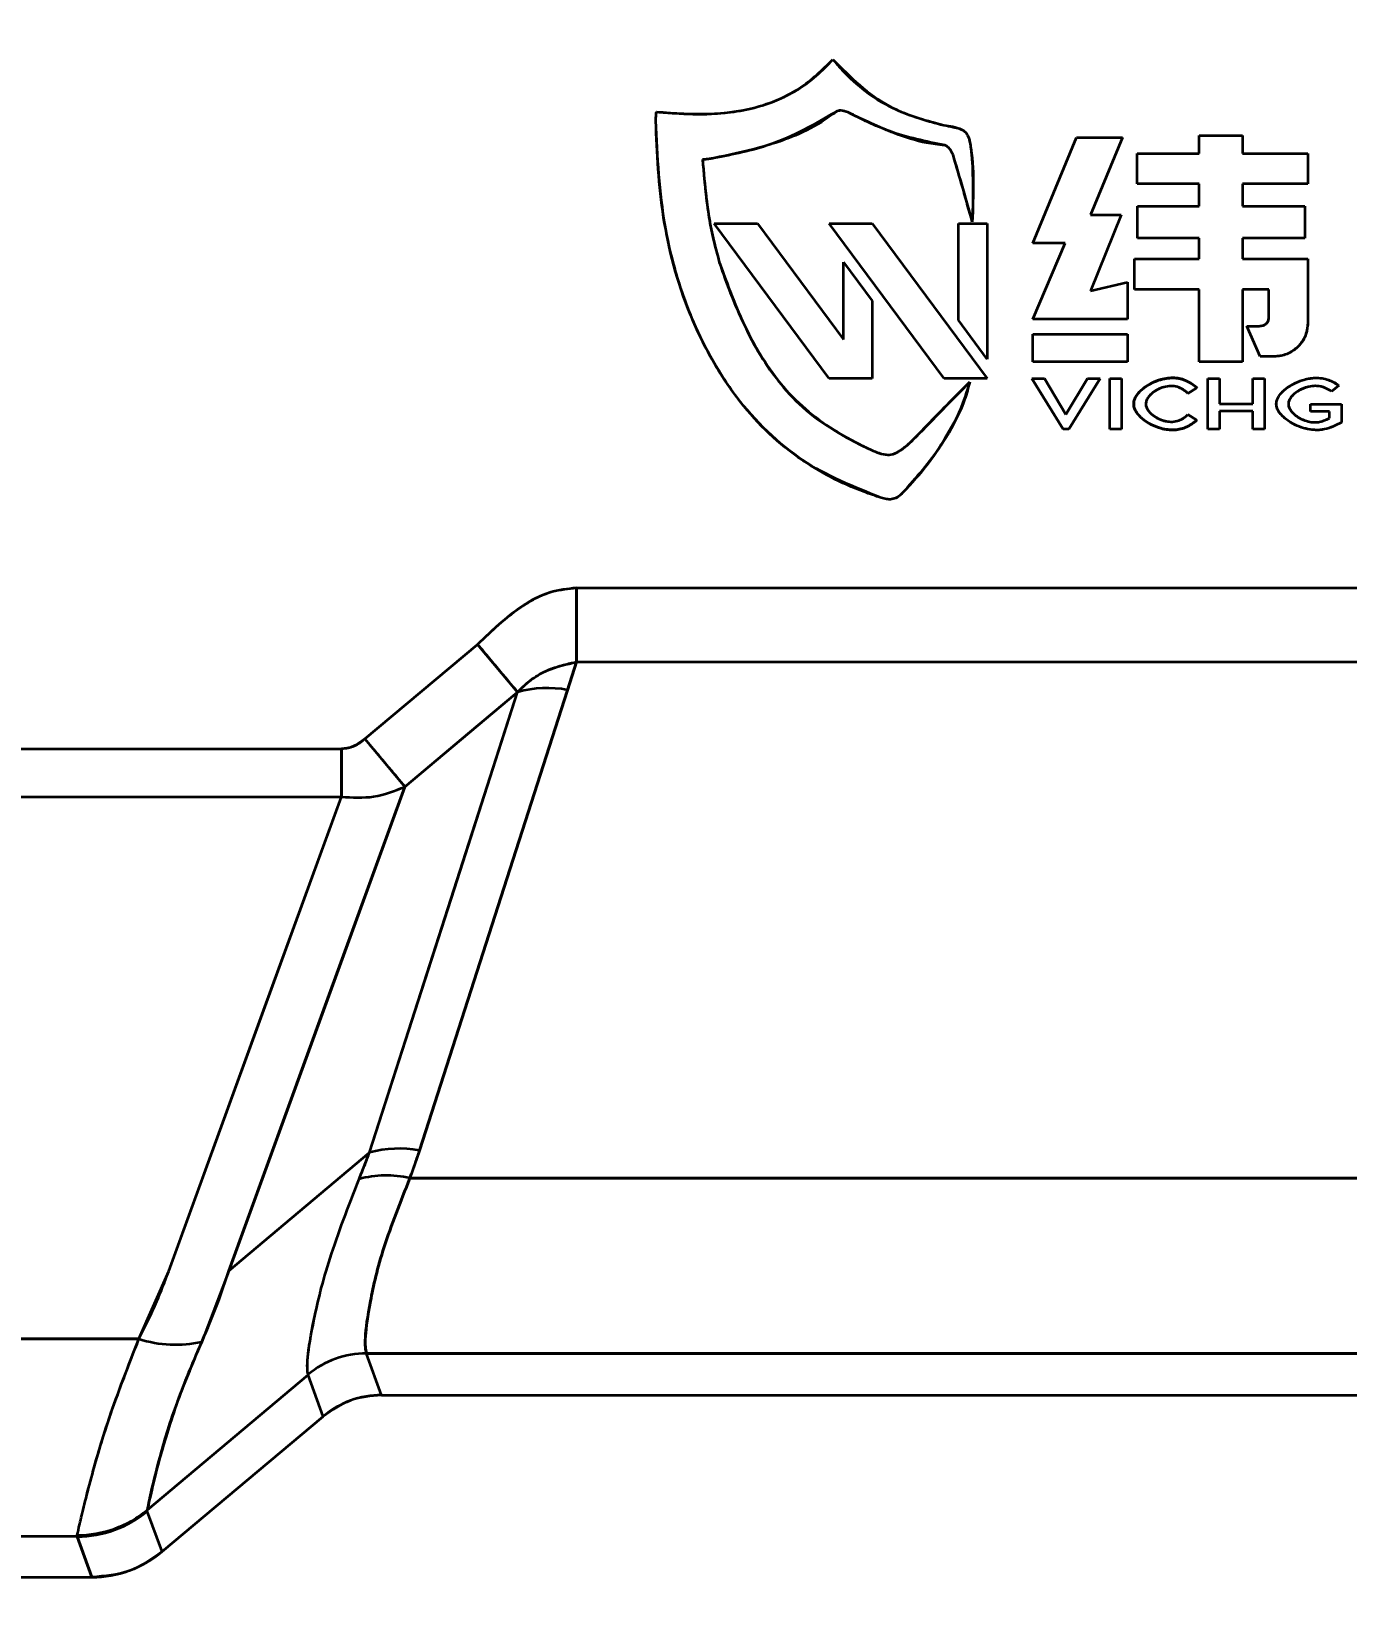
# Model space of a CAD drawing. Header units: millimetres. Extents: x 0 to 420, y 0 to 297.
# Drawn here: x 256.1654 to 256.5266, y 173.3408 to 173.7732 of the extents above; entities that cross this region are included whole.
import ezdxf

# ---------------------------------------------------------------- set-up
doc = ezdxf.new("R2010")
doc.units = ezdxf.units.MM
doc.layers.add('尺寸线层', color=150, linetype='Continuous')
doc.styles.add('SLDTEXTSTYLE2', font='TXT', dxfattribs={"width": 0.7})
doc.dimstyles.new('SLDDIMSTYLE0', dxfattribs={"dimtxt": 3.5, "dimasz": 3.302, "dimexe": 0, "dimexo": 0.0625, "dimgap": 0.875, "dimtad": 1, "dimdec": 1, "dimlfac": 100, "dimrnd": 1e-09, "dimzin": 12, "dimdsep": 46, "dimtxsty": 'SLDTEXTSTYLE2', "dimsah": 1, "dimcen": 0.09, "dimadec": 0, "dimazin": 3, "dimtfac": 1, "dimtdec": 3, "dimtofl": 0, "dimtmove": 0, "dimatfit": 3, "dimfxl": 0, "dimfrac": 2, "dimtolj": 1, "dimtzin": 12, "dimarcsym": 0})

# ---------------------------------------------------------------- blocks, each defined once
blk = doc.blocks.new('_D_6')
at = {"layer": '尺寸线层'}
for p, q in [((91.21537118809896, 164.9172401847569), (91.21537118809833, 234.1922401847565)), ((321.3153711880989, 165.1870505448366), (321.3153711880983, 234.1922401847585)), ((321.3153711880983, 233.1922401847585), (91.21537118809835, 233.1922401847565))]:
    blk.add_line(p, q, dxfattribs=at)
for points in [[(91.21537118809835, 233.1922401847565), (94.51737118809834, 232.6842401847565), (94.51737118809834, 233.7002401847565)], [(321.3153711880983, 233.1922401847585), (318.0133711880983, 233.7002401847585), (318.0133711880983, 232.6842401847585)]]:
    blk.add_solid(points, dxfattribs=at)
at = {"layer": '尺寸线层', "insert": (205.1726367374088, 237.70397750679), "char_height": 3.5, "attachment_point": 1, "style": 'SLDTEXTSTYLE2'}
blk.add_mtext('23010', dxfattribs=at)
blk = doc.blocks.new('_D_7')
at = {"layer": '尺寸线层'}
for p, q in [((70.59704387990756, 160.4022401836406), (70.5970438799069, 246.1922401847565)), ((332.8155859351068, 175.1166881791081), (332.8155859351062, 246.1922401847585)), ((332.8155859351062, 245.1922401847585), (70.59704387990692, 245.1922401847565))]:
    blk.add_line(p, q, dxfattribs=at)
for points in [[(70.59704387990692, 245.1922401847565), (73.89904387990691, 244.6842401847566), (73.89904387990691, 245.7002401847566)], [(332.8155859351062, 245.1922401847585), (329.5135859351062, 245.7002401847585), (329.5135859351062, 244.6842401847585)]]:
    blk.add_solid(points, dxfattribs=at)
at = {"layer": '尺寸线层', "insert": (202.8757615064409, 249.7039775067901), "char_height": 3.5, "attachment_point": 1, "style": 'SLDTEXTSTYLE2'}
blk.add_mtext('26221.85', dxfattribs=at)

msp = doc.modelspace()

# ---------------------------------------------------------------- linework, layer by layer
at = {"color": 7, "linetype": 'Continuous', "lineweight": 35}
for p, q in [((256.4404906417612, 173.7149785171447), (256.4524942417612, 173.7440453171447)), ((256.4404906417612, 173.7149785171447), (256.4524942417612, 173.7440453171447)), ((256.4524942417612, 173.7440453171447), (256.4650986417612, 173.7440453171447)), ((256.4524942417612, 173.7440453171447), (256.4650986417612, 173.7440453171447)), ((256.4650986417612, 173.7440453171447), (256.4562672417612, 173.7227813171447)), ((256.4650986417612, 173.7440453171447), (256.4562672417612, 173.7227813171447)), ((256.4861052417612, 173.7445597171447), (256.4980234417612, 173.7445597171447)), ((256.4861052417612, 173.7396721171447), (256.4861052417612, 173.7445597171447)), ((256.4861052417612, 173.7445597171447), (256.4980234417612, 173.7445597171447)), ((256.4861052417612, 173.7396721171447), (256.4861052417612, 173.7445597171447)), ((256.4980234417612, 173.7445597171447), (256.4980234417612, 173.7396721171447)), ((256.4980234417612, 173.7445597171447), (256.4980234417612, 173.7396721171447)), ((256.4691284417612, 173.7396721171447), (256.4861052417612, 173.7396721171447)), ((256.4691284417612, 173.7312697171447), (256.4691284417612, 173.7396721171447)), ((256.4691284417612, 173.7312697171447), (256.4691284417612, 173.7396721171447)), ((256.4691284417612, 173.7396721171447), (256.4861052417612, 173.7396721171447)), ((256.4980234417612, 173.7396721171447), (256.5160294417611, 173.7396721171447)), ((256.4980234417612, 173.7396721171447), (256.5160294417612, 173.7396721171447)), ((256.5160294417611, 173.7396721171447), (256.5160294417611, 173.7312697171447)), ((256.5160294417612, 173.7396721171447), (256.5160294417612, 173.7312697171447)), ((256.4861052417612, 173.7312697171447), (256.4691284417612, 173.7312697171447)), ((256.4861052417612, 173.7312697171447), (256.4691284417612, 173.7312697171447)), ((256.4861052417612, 173.7251721171447), (256.4861052417612, 173.7312697171447)), ((256.4861052417612, 173.7251721171447), (256.4861052417612, 173.7312697171447)), ((256.4980234417612, 173.7312697171447), (256.4980234417612, 173.7251721171447)), ((256.5160294417611, 173.7312697171447), (256.4980234417612, 173.7312697171447)), ((256.4980234417612, 173.7312697171447), (256.4980234417612, 173.7251721171447)), ((256.5160294417612, 173.7312697171447), (256.4980234417612, 173.7312697171447)), ((256.4647558417612, 173.7227813171447), (256.4562672417612, 173.7019277171447)), ((256.4562672417612, 173.7227813171447), (256.4589250417612, 173.7227813171447)), ((256.4647558417612, 173.7227813171447), (256.4562672417612, 173.7019277171447)), ((256.4562672417612, 173.7227813171447), (256.4647558417612, 173.7227813171447)), ((256.4589250417612, 173.7227813171447), (256.4647558417612, 173.7227813171447)), ((256.4692138417612, 173.7251721171447), (256.4861052417612, 173.7251721171447)), ((256.4692138417612, 173.7164263171447), (256.4692138417612, 173.7251721171447)), ((256.4692138417612, 173.7251721171447), (256.4861052417612, 173.7251721171447)), ((256.4692138417612, 173.7164263171447), (256.4692138417612, 173.7251721171447)), ((256.4980234417612, 173.7251721171447), (256.5151720417612, 173.7251721171447)), ((256.4980234417612, 173.7251721171447), (256.5151720417612, 173.7251721171447)), ((256.5151720417612, 173.7251721171447), (256.5151720417612, 173.7164263171447)), ((256.5151720417612, 173.7251721171447), (256.5151720417612, 173.7164263171447)), ((256.3529490417611, 173.7204407171447), (256.3647890417611, 173.7204407171447)), ((256.3845214417611, 173.6778673171447), (256.3529490417611, 173.7204407171447)), ((256.3529490417611, 173.7204407171447), (256.3647890417612, 173.7204407171447)), ((256.3845214417612, 173.6778673171447), (256.3529490417611, 173.7204407171447)), ((256.3647890417611, 173.7204407171447), (256.3884686417612, 173.6885105171447)), ((256.3647890417612, 173.7204407171447), (256.3884686417612, 173.6885105171447)), ((256.3845214417611, 173.7204407171447), (256.3963616417612, 173.7204407171447)), ((256.4160954417612, 173.6778673171447), (256.3845214417611, 173.7204407171447)), ((256.3845214417612, 173.7204407171447), (256.3963616417612, 173.7204407171447)), ((256.4160954417612, 173.6778673171447), (256.3845214417612, 173.7204407171447)), ((256.3963616417612, 173.7204407171447), (256.4279346417612, 173.6778673171447)), ((256.3963616417612, 173.7204407171447), (256.4279346417612, 173.6778673171447)), ((256.4200422417612, 173.7204407171447), (256.4279346417612, 173.7204407171447)), ((256.4200422417612, 173.6938323171447), (256.4200422417612, 173.7204407171447)), ((256.4200422417612, 173.7204407171447), (256.4279346417612, 173.7204407171447)), ((256.4200422417612, 173.6938323171447), (256.4200422417612, 173.7204407171447)), ((256.4279346417612, 173.7204407171447), (256.4279346417612, 173.6831891171447)), ((256.4279346417612, 173.7204407171447), (256.4279346417612, 173.6831891171447)), ((256.4493218417612, 173.7149785171447), (256.4404906417612, 173.7149785171447)), ((256.4404906417612, 173.6941249171447), (256.4493218417612, 173.7149785171447)), ((256.4493218417612, 173.7149785171447), (256.4404906417612, 173.7149785171447)), ((256.4404906417612, 173.6941249171447), (256.4493218417612, 173.7149785171447)), ((256.4861052417612, 173.7164263171447), (256.4692138417612, 173.7164263171447)), ((256.4861052417612, 173.7164263171447), (256.4692138417612, 173.7164263171447)), ((256.4861052417612, 173.7106721171447), (256.4861052417612, 173.7164263171447)), ((256.4861052417612, 173.7106721171447), (256.4861052417612, 173.7164263171447)), ((256.4980234417612, 173.7164263171447), (256.4980234417612, 173.7106721171447)), ((256.5151720417612, 173.7164263171447), (256.4980234417612, 173.7164263171447)), ((256.4980234417612, 173.7164263171447), (256.4980234417612, 173.7106721171447)), ((256.5151720417612, 173.7164263171447), (256.4980234417612, 173.7164263171447)), ((256.3884686417612, 173.7097971171447), (256.3963616417612, 173.6991543171447)), ((256.3884686417612, 173.6885105171447), (256.3884686417612, 173.7097971171447)), ((256.3884686417612, 173.7097971171447), (256.3963616417612, 173.6991543171447)), ((256.3884686417612, 173.6885105171447), (256.3884686417612, 173.7097971171447)), ((256.4683564417612, 173.7106721171447), (256.4861052417612, 173.7106721171447)), ((256.4683564417612, 173.7022693171447), (256.4683564417612, 173.7106721171447)), ((256.4683564417612, 173.7106721171447), (256.4861052417612, 173.7106721171447)), ((256.4683564417612, 173.7022693171447), (256.4683564417612, 173.7106721171447)), ((256.4980234417612, 173.7106721171447), (256.5053116417612, 173.7106721171447)), ((256.4980234417612, 173.7106721171447), (256.5160294417612, 173.7106721171447)), ((256.5053116417612, 173.7106721171447), (256.5160294417611, 173.7106721171447)), ((256.5160294417611, 173.7106721171447), (256.5160294417611, 173.7022693171447)), ((256.5160294417612, 173.7106721171447), (256.5160294417612, 173.6931999171447)), ((256.4562672417612, 173.7019277171447), (256.4664706417612, 173.7043185171447)), ((256.4562672417612, 173.7019277171447), (256.4664706417612, 173.7043185171447)), ((256.4664706417612, 173.7043185171447), (256.4664706417612, 173.6941249171447)), ((256.4664706417612, 173.7043185171447), (256.4664706417612, 173.6941249171447)), ((256.4861052417612, 173.7022693171447), (256.4683564417612, 173.7022693171447)), ((256.4861052417612, 173.7022693171447), (256.4683564417612, 173.7022693171447)), ((256.4861052417612, 173.6823965171447), (256.4861052417612, 173.7022693171447)), ((256.4861052417612, 173.6823965171447), (256.4861052417612, 173.7022693171447)), ((256.4980234417612, 173.7022693171447), (256.4980234417612, 173.6823965171447)), ((256.5053116417612, 173.7022693171447), (256.4980234417612, 173.7022693171447)), ((256.4980234417612, 173.7022693171447), (256.4980234417612, 173.6823965171447)), ((256.5053116417612, 173.7022693171447), (256.4980234417612, 173.7022693171447)), ((256.5053116417612, 173.6946575171447), (256.5053116417612, 173.7022693171447)), ((256.5053116417612, 173.6946575171447), (256.5053116417612, 173.7022693171447)), ((256.5160294417611, 173.7022693171447), (256.5160294417611, 173.6931999171447)), ((256.3963616417612, 173.6991543171447), (256.3963616417612, 173.6778673171447)), ((256.3963616417612, 173.6991543171447), (256.3963616417612, 173.6778673171447)), ((256.4279346417612, 173.6831891171447), (256.4200422417612, 173.6938323171447)), ((256.4279346417612, 173.6831891171447), (256.4200422417612, 173.6938323171447)), ((256.4664706417612, 173.6941249171447), (256.4404906417612, 173.6941249171447)), ((256.4664706417612, 173.6941249171447), (256.4404906417612, 173.6941249171447)), ((256.4992236417612, 173.6922569171447), (256.5026532417612, 173.6922569171447)), ((256.5029104417612, 173.6838541171447), (256.4992236417612, 173.6922569171447)), ((256.4992236417612, 173.6922569171447), (256.5026532417612, 173.6922569171447)), ((256.5029104417612, 173.6838541171447), (256.4992236417612, 173.6922569171447)), ((256.4404860417612, 173.6900411171447), (256.4664660417612, 173.6900411171447)), ((256.4404860417612, 173.6824101171447), (256.4404860417612, 173.6900411171447)), ((256.4404860417612, 173.6900411171447), (256.4664660417612, 173.6900411171447)), ((256.4404860417612, 173.6824101171447), (256.4404860417612, 173.6900411171447)), ((256.4664660417612, 173.6900411171447), (256.4664660417612, 173.6824101171447)), ((256.4664660417612, 173.6900411171447), (256.4664660417612, 173.6824101171447)), ((256.5066836417612, 173.6838541171447), (256.5029104417612, 173.6838541171447)), ((256.5066836417612, 173.6838541171447), (256.5029104417612, 173.6838541171447)), ((256.4664660417612, 173.6824101171447), (256.4404860417612, 173.6824101171447)), ((256.4664660417612, 173.6824101171447), (256.4404860417612, 173.6824101171447)), ((256.4980234417612, 173.6823965171447), (256.4861052417612, 173.6823965171447)), ((256.4980234417612, 173.6823965171447), (256.4861052417612, 173.6823965171447)), ((256.3963616417612, 173.6778673171447), (256.3845214417611, 173.6778673171447)), ((256.3963616417612, 173.6778673171447), (256.3845214417612, 173.6778673171447)), ((256.4279346417612, 173.6778673171447), (256.4160954417612, 173.6778673171447)), ((256.4279346417612, 173.6778673171447), (256.4160954417612, 173.6778673171447)), ((256.4401840417611, 173.6778375171447), (256.4437034417612, 173.6778375171447)), ((256.4487980417612, 173.6638825171447), (256.4401840417611, 173.6778375171447)), ((256.4401840417611, 173.6778375171447), (256.4437034417612, 173.6778375171447)), ((256.4487980417612, 173.6638825171447), (256.4401840417611, 173.6778375171447)), ((256.4437034417612, 173.6778375171447), (256.4495598417612, 173.6679215171447)), ((256.4437034417612, 173.6778375171447), (256.4495598417612, 173.6679215171447)), ((256.4495598417612, 173.6679215171447), (256.4554428417612, 173.6778375171447)), ((256.4495598417612, 173.6679215171447), (256.4554428417612, 173.6778375171447)), ((256.4589620417611, 173.6778375171447), (256.4503476417611, 173.6638825171447)), ((256.4589620417611, 173.6778375171447), (256.4503476417611, 173.6638825171447)), ((256.4554428417612, 173.6778375171447), (256.4589620417611, 173.6778375171447)), ((256.4554428417612, 173.6778375171447), (256.4589620417611, 173.6778375171447)), ((256.4615918417612, 173.6778375171447), (256.4648480417612, 173.6778375171447)), ((256.4615918417612, 173.6638825171447), (256.4615918417612, 173.6778375171447)), ((256.4615918417612, 173.6778375171447), (256.4648480417612, 173.6778375171447)), ((256.4615918417612, 173.6638825171447), (256.4615918417612, 173.6778375171447)), ((256.4648480417612, 173.6778375171447), (256.4648480417612, 173.6638825171447)), ((256.4648480417612, 173.6778375171447), (256.4648480417612, 173.6638825171447)), ((256.4855442417612, 173.6753033171447), (256.4830492417612, 173.6737577171447)), ((256.4855442417612, 173.6753033171447), (256.4830492417612, 173.6737577171447)), ((256.4885668417612, 173.6778375171447), (256.4917182417612, 173.6778375171447)), ((256.4885668417612, 173.6638825171447), (256.4885668417612, 173.6778375171447)), ((256.4885668417612, 173.6778375171447), (256.4917182417612, 173.6778375171447)), ((256.4885668417612, 173.6638825171447), (256.4885668417612, 173.6778375171447)), ((256.4917182417612, 173.6778375171447), (256.4917182417612, 173.6709085171447)), ((256.4917182417612, 173.6778375171447), (256.4917182417612, 173.6709085171447)), ((256.5009360417612, 173.6778375171447), (256.5040870417612, 173.6778375171447)), ((256.5009360417612, 173.6709085171447), (256.5009360417612, 173.6778375171447)), ((256.5009360417612, 173.6778375171447), (256.5040870417612, 173.6778375171447)), ((256.5009360417612, 173.6709085171447), (256.5009360417612, 173.6778375171447)), ((256.5040870417612, 173.6778375171447), (256.5040870417612, 173.6638825171447)), ((256.5040870417612, 173.6778375171447), (256.5040870417612, 173.6638825171447)), ((256.5245502417612, 173.6759567171447), (256.5225272417612, 173.6742941171447)), ((256.5245502417612, 173.6759567171447), (256.5225272417612, 173.6742941171447)), ((256.4917182417612, 173.6709085171447), (256.5009360417612, 173.6709085171447)), ((256.4917182417612, 173.6709085171447), (256.5009360417612, 173.6709085171447)), ((256.5167754417612, 173.6707507171447), (256.5252324417611, 173.6707507171447)), ((256.5167754417612, 173.6687503171447), (256.5167754417612, 173.6707507171447)), ((256.5167754417612, 173.6707507171447), (256.5252324417611, 173.6707507171447)), ((256.5167754417612, 173.6687503171447), (256.5167754417612, 173.6707507171447)), ((256.5252324417611, 173.6707507171447), (256.5252324417611, 173.6657829171447)), ((256.5252324417611, 173.6707507171447), (256.5252324417611, 173.6657829171448)), ((256.4830492417612, 173.6679391171447), (256.4855442417612, 173.6663965171447)), ((256.4830492417612, 173.6679391171447), (256.4855442417612, 173.6663965171447)), ((256.4917182417612, 173.6688505171447), (256.4917182417612, 173.6638825171447)), ((256.5009360417612, 173.6688505171447), (256.4917182417612, 173.6688505171447)), ((256.4917182417612, 173.6688505171447), (256.4917182417612, 173.6638825171447)), ((256.5009360417612, 173.6688505171447), (256.4917182417612, 173.6688505171447)), ((256.5009360417612, 173.6638825171447), (256.5009360417612, 173.6688505171447)), ((256.5009360417612, 173.6638825171447), (256.5009360417612, 173.6688505171447)), ((256.5219758417612, 173.6687503171447), (256.5167754417612, 173.6687503171447)), ((256.5219758417612, 173.6687503171447), (256.5167754417612, 173.6687503171447)), ((256.5219758417612, 173.6669701171447), (256.5219758417612, 173.6687503171447)), ((256.5219758417612, 173.6669701171447), (256.5219758417612, 173.6687503171447)), ((256.4503476417611, 173.6638825171447), (256.4487980417612, 173.6638825171447)), ((256.4503476417611, 173.6638825171447), (256.4487980417612, 173.6638825171447)), ((256.4648480417612, 173.6638825171447), (256.4615918417612, 173.6638825171447)), ((256.4648480417612, 173.6638825171447), (256.4615918417612, 173.6638825171447)), ((256.4917182417612, 173.6638825171447), (256.4885668417612, 173.6638825171447)), ((256.4917182417612, 173.6638825171447), (256.4885668417612, 173.6638825171447)), ((256.5040870417612, 173.6638825171447), (256.5009360417612, 173.6638825171447)), ((256.5040870417612, 173.6638825171447), (256.5009360417612, 173.6638825171447)), ((256.3151255964091, 173.5999746163697), (256.3151255964091, 173.620304671272)), ((256.3151255964091, 173.620304671272), (256.6206495499433, 173.620304671271)), ((256.3151255964091, 173.620304671272), (256.3151255964091, 173.5999746110537)), ((256.3151255964091, 173.620304671272), (256.6206495499434, 173.620304671271)), ((256.2569560229058, 173.5788173943094), (256.2879219247725, 173.6048008704401)), ((256.2569560229052, 173.5788173943101), (256.2879219211577, 173.60480086741)), ((256.2989118018904, 173.5917036592327), (256.2879219211577, 173.60480086741)), ((256.3126491072472, 173.5922738661411), (256.3151255964091, 173.5999746163697)), ((256.315125599946, 173.5999746163675), (256.3126491072494, 173.5922738661408)), ((256.3151255964091, 173.5999746163697), (256.6206495499432, 173.5999746163687)), ((256.3151255964091, 173.5999746110537), (256.6206495499328, 173.5999746110527)), ((256.2719641793439, 173.4657623160782), (256.3126491072472, 173.5922738661411)), ((256.3126491072494, 173.5922738661408), (256.2719641793439, 173.4657623160782)), ((256.2582268546511, 173.465192111156), (256.2989118003821, 173.5917036582582)), ((256.2679458991603, 173.5657199873526), (256.2989118003212, 173.5917036583308)), ((256.2569560229051, 173.5788173943101), (256.2679459888195, 173.5657200625855)), ((256.0440291644365, 173.5761149364639), (256.2504933087034, 173.5761149377511)), ((256.0440291644365, 173.5761149365036), (256.2504933128889, 173.5761149377511)), ((256.2504928485716, 173.576114937781), (256.2504919923112, 173.562930871498)), ((256.2504933297097, 173.5629308714331), (256.2504933296312, 173.5761149377511)), ((256.0440291644898, 173.5629307493697), (256.2504933297097, 173.5629308714332)), ((256.0440291644575, 173.5629307493822), (256.2504933297097, 173.5629308714331)), ((256.2030572410089, 173.4326012200727), (256.2504933297097, 173.5629308709789)), ((256.2679458994755, 173.5657199869771), (256.2195420350025, 173.4327316932567)), ((256.2195420338256, 173.4327316946592), (256.2582268544433, 173.4651921113512)), ((256.2195420350025, 173.4327316932567), (256.2582268546511, 173.465192111156)), ((256.2553434836366, 173.4579234781706), (256.258226854445, 173.4651921113538)), ((256.2719641793439, 173.4657623160782), (256.2693195849537, 173.4582091203242)), ((256.6664555613992, 173.4582091203247), (256.2693195849537, 173.4582091203244)), ((256.2693195849537, 173.4582091203242), (256.6664555613995, 173.4582091203238)), ((256.1948729738268, 173.4140371465085), (256.2030572410089, 173.4326012200727)), ((256.2195420338242, 173.432731694661), (256.2121431445617, 173.4132316381475)), ((256.1948729719414, 173.4140371506591), (255.9425070841315, 173.4140371451264)), ((255.9425070853425, 173.4140371476982), (256.1948729738268, 173.4140371465085)), ((256.6783990564293, 173.4100649646176), (256.2573760899236, 173.4100649646176)), ((256.2573760899236, 173.4100649646176), (256.6783990564293, 173.4100649646176)), ((256.2573760899236, 173.4100649646176), (256.25741971734, 173.4099704751141)), ((256.261562038449, 173.3985895413975), (256.2574197173299, 173.4099704751362)), ((256.261562038449, 173.3985895413975), (256.25741971734, 173.4099704751141)), ((256.1971954928563, 173.3670610687857), (256.2413720500397, 173.4041296019132)), ((256.1971954928564, 173.3670610687857), (256.2413720501201, 173.4041296016923)), ((256.2413720500558, 173.404129601869), (256.2413342910774, 173.4042170976743)), ((256.2455143711588, 173.3927486681745), (256.2413720500397, 173.4041296019132)), ((256.2455143711587, 173.3927486681745), (256.2413720500558, 173.404129601869)), ((256.261562038449, 173.3985895413975), (256.6742131079039, 173.3985895413975)), ((256.261562038449, 173.3985895413975), (256.674213107904, 173.3985895413975)), ((256.2012406311533, 173.3555985892651), (256.2455143711588, 173.3927486681745)), ((256.2012406311534, 173.3555985892652), (256.2455143711587, 173.3927486681745)), ((256.2012406311533, 173.3555985892651), (256.1971858659645, 173.3667389650628)), ((256.2012406311534, 173.3555985892652), (256.1971858659645, 173.3667389650628)), ((256.1779286652163, 173.3597299171951), (255.9425070809317, 173.3597299175919)), ((256.1779286652163, 173.3597299171952), (255.9425070809317, 173.3597299175855)), ((256.1779286652163, 173.3597299171952), (256.1779382921367, 173.3601263525464)), ((256.1819834304052, 173.3485895413975), (256.1779286652163, 173.3597299171952)), ((256.1779286652163, 173.3597299171952), (256.1819834304052, 173.3485895413975)), ((255.9078875731765, 173.3485895413975), (256.1819834304052, 173.3485895413975)), ((255.9078875732084, 173.3485895413975), (256.1819834304052, 173.3485895413975))]:
    msp.add_line(p, q, dxfattribs=at)
at = {"color": 7, "linetype": 'Continuous', "lineweight": 35, "flags": 128}
for points in [[(256.2582268544433, 173.4651921113512), (256.2815443723251, 173.537698955298), (256.2989118018904, 173.5917036592327)], [(256.2679458991598, 173.5657199873533), (256.2853306650237, 173.5803077721889), (256.2989118018904, 173.5917036592327)], [(256.2030572446907, 173.4326012234828), (256.2291328879158, 173.5042434602435), (256.2504933297097, 173.5629308714332)], [(256.2195420338256, 173.4327316946592), (256.2460777067367, 173.5056378733809), (256.2679458991598, 173.5657199873533)]]:
    msp.add_lwpolyline(points, dxfattribs=at)
at = {"color": 7, "linetype": 'Continuous', "lineweight": 35}
for centre, radius, start, end in [((256.3069985321634, 173.5626431191382), 0.03016471730459641, 79.20333740829429, 105.5503914535991), ((256.3069985489076, 173.562642689112), 0.03016513652675081, 79.20352811994726, 105.5501997920883), ((256.2663135946989, 173.4361313844459), 0.03016490040145714, 79.20339172724312, 105.5503112645118), ((256.2663135947004, 173.4361313844505), 0.03016490039942258, 79.20339172760592, 105.5503112715298), ((256.262911454053, 173.4296915750671), 0.02922865937390027, 77.33552193198247, 105.0061628217253), ((256.2629114540616, 173.4296915750035), 0.02922865944003682, 77.33552197413147, 105.0061628022983), ((256.204993281283, 173.4454775476094), 0.03302906633674959, 252.1572181845607, 282.5018921516982), ((256.2049932813442, 173.4454775464681), 0.03302906518977818, 252.1572208881985, 282.5018925045888), ((256.2574168465691, 173.3850263923798), 0.02503860540530056, 90.09326336856913, 129.9643132693886), ((256.2574168465671, 173.3850263923823), 0.02503860540604761, 90.09326336856638, 129.9643132678847), ((256.1780121173407, 173.3901266238039), 0.03000036204753933, 269.8590058283029, 309.7499353153786), ((256.1780121173256, 173.3901266237583), 0.03000036204698022, 269.8590058344882, 309.7499353819233), ((256.1778979189348, 173.3897732779515), 0.030043376489243, 270.0586363010671, 309.9413636991928), ((256.1778979189345, 173.3897732779529), 0.03004337649053738, 270.0586363017151, 309.9413636980696)]:
    msp.add_arc(centre, radius, start, end, dxfattribs=at)
for centre, major_axis, ratio, start_param, end_param in [((256.2615869959902, 173.3735552327476), (-0.00856379111331762, 0.02352882270864143), 0.9984484056214761, 5.93461822008363, 6.631752394273027), ((256.1819534813557, 173.3786307117775), (-0.01027654933591293, 0.02823458725038108), 0.9984484056236095, 2.793025566497152, 3.490159740682382)]:
    msp.add_ellipse(centre, major_axis=major_axis, ratio=ratio, start_param=start_param, end_param=end_param, dxfattribs=at)
for points, knots in [([(256.3370504417612, 173.7510927171447), (256.3420563556345, 173.7507201973421), (256.3518120655556, 173.7499942169865), (256.3652980917605, 173.7520151276844), (256.3769793327037, 173.7571457934023), (256.3825976640703, 173.7626104798224), (256.3855208417612, 173.7654537171447)], [0, 0, 0, 0, 0.2855557748454223, 0.5565016450896737, 0.7692509728557224, 1, 1, 1, 1]), ([(256.3370504417612, 173.7510927171447), (256.3387091838789, 173.7509445092896), (256.3470491471204, 173.7501993373604), (256.3580174755199, 173.7504299372127), (256.3712375038497, 173.754300080714), (256.3793512272625, 173.759034742618), (256.384046125284, 173.7639193964018), (256.3855208417612, 173.7654537171447)], [0, 0, 0, 0, 0.09505925512902794, 0.4779469243947614, 0.6140314077054462, 0.8787632361513595, 1, 1, 1, 1]), ([(256.3855208417612, 173.7654537171447), (256.390369656513, 173.7606131309163), (256.3990341720781, 173.7519633191856), (256.4107967906684, 173.7488086001312), (256.4159768417612, 173.7474193171447)], [0, 0, 0, 0, 0.5596175245332086, 0.9999999999999999, 0.9999999999999999, 0.9999999999999999, 0.9999999999999999]), ([(256.3855208417612, 173.7654537171447), (256.3866156313179, 173.7641964149029), (256.3914357045602, 173.7586608406404), (256.4014312698518, 173.7513407475673), (256.4114576690865, 173.7486376687724), (256.4159768417612, 173.7474193171447)], [0, 0, 0, 0, 0.1389855596986098, 0.6119172157355887, 0.9999999999999999, 0.9999999999999999, 0.9999999999999999, 0.9999999999999999]), ([(256.3368700417611, 173.7486225171447), (256.3368901445704, 173.7490129341588), (256.3369326076999, 173.7498376113481), (256.3370097958628, 173.7506597786376), (256.3370504417612, 173.7510927171447)], [0, 0, 0, 0, 0.4734179860390761, 1, 1, 1, 1]), ([(256.3368700417611, 173.7486225171447), (256.3368752526216, 173.7488310330656), (256.3368856704939, 173.749247910905), (256.3369655363717, 173.7500701613465), (256.3370166086747, 173.7506852492683), (256.3370504417612, 173.7510927171447)], [0, 0, 0, 0, 0.2525012040541353, 0.5048159195975938, 1, 1, 1, 1]), ([(256.3987996417612, 173.6450559171447), (256.3912981081637, 173.6480628106709), (256.3765308433628, 173.6539820793579), (256.3591530232089, 173.670978931679), (256.3462747300073, 173.6929707542163), (256.3382893922903, 173.7194702730579), (256.3373460763913, 173.7388451736027), (256.3368700417611, 173.7486225171447)], [0, 0, 0, 0, 0.1859410244758154, 0.3660371989341914, 0.5510224673513191, 0.7734281231932246, 1, 1, 1, 1]), ([(256.3987996417612, 173.6450559171447), (256.3972201785402, 173.6455890656216), (256.3892783132596, 173.6482698455987), (256.3740448201282, 173.6561640300042), (256.3600094058062, 173.6704132234243), (256.3509244655016, 173.6850828883097), (256.3455230006166, 173.6969406139928), (256.3415646202272, 173.7093302050643), (256.3378200317902, 173.7265041760055), (256.3372519520171, 173.7397306118971), (256.3368700417611, 173.7486225171447)], [0, 0, 0, 0, 0.03864957651117415, 0.1943380040222802, 0.3927058744127218, 0.4931491085651659, 0.5935435896083239, 0.693895513404462, 0.7942112211508889, 1, 1, 1, 1]), ([(256.3864902417612, 173.7511361171447), (256.3805798772454, 173.7477395657812), (256.3700160849023, 173.7416687958327), (256.3580763724603, 173.7393776039394), (256.3528168417611, 173.7383683171447)], [0, 0, 0, 0, 0.5594926825365079, 1, 1, 1, 1]), ([(256.3864902417612, 173.7511361171447), (256.385136053978, 173.7501577100152), (256.3812993445949, 173.7473856691939), (256.3742338774734, 173.7439932226585), (256.3642860183003, 173.7407724079437), (256.357055855453, 173.7392568703707), (256.3528168417611, 173.7383683171447)], [0, 0, 0, 0, 0.1378220031759518, 0.3904797985817391, 0.6426409012078643, 1, 1, 1, 1]), ([(256.3896106417612, 173.7509897171447), (256.3889988923602, 173.7511836171243), (256.3881590967888, 173.7514497985768), (256.3870591329978, 173.7514212451273), (256.3866672482318, 173.7512248326928), (256.3864902417612, 173.7511361171447)], [0, 0, 0, 0, 0.5952901590226766, 0.8172007008711736, 1, 1, 1, 1]), ([(256.3896106417612, 173.7509897171447), (256.389132902277, 173.7511543737795), (256.3883951732582, 173.7514086378326), (256.3874399889336, 173.751433543822), (256.3868599218701, 173.7513534796009), (256.3865979700367, 173.7511994586175), (256.3864902417612, 173.7511361171447)], [0, 0, 0, 0, 0.4659208419536487, 0.7194785797222331, 0.88463494042129, 1, 1, 1, 1]), ([(256.4162522417612, 173.7418971171447), (256.4110603446741, 173.7429612380853), (256.401781143615, 173.7448630847499), (256.3933322234651, 173.7491162723763), (256.3896106417612, 173.7509897171447)], [0, 0, 0, 0, 0.5595198394693899, 1, 1, 1, 1]), ([(256.4162522417612, 173.7418971171447), (256.4145890956601, 173.742079430462), (256.4098726553264, 173.7425964445009), (256.400844026997, 173.7455912626069), (256.3938457497243, 173.7489544412842), (256.3896106417612, 173.7509897171447)], [0, 0, 0, 0, 0.1770015646606488, 0.501950681375345, 1, 1, 1, 1]), ([(256.4159768417612, 173.7474193171447), (256.4168378102843, 173.7472531448676), (256.4183264996807, 173.7469658185597), (256.4202719321987, 173.7465237563792), (256.4217389123226, 173.7458335886304), (256.42287984873, 173.7442795438523), (256.4233967728825, 173.7416042581433), (256.424164959619, 173.7337051355254), (256.4239789479295, 173.7266438805056), (256.4238270417612, 173.7208773171447)], [0, 0, 0, 0, 0.08410120775493583, 0.1454182967911875, 0.1917573476863534, 0.2357161741460552, 0.3244604175143279, 0.4483216093723754, 1, 1, 1, 1]), ([(256.4159768417612, 173.7474193171447), (256.417653218707, 173.747193856404), (256.4197169117643, 173.7469163044091), (256.421870403744, 173.7456744180216), (256.422806027594, 173.7443484027751), (256.4238470720641, 173.7396826727852), (256.4242317769131, 173.7317042429626), (256.4239636071708, 173.7245305297511), (256.4238270417612, 173.7208773171447)], [0, 0, 0, 0, 0.1600249994266512, 0.1969977463203978, 0.234195016757654, 0.311686202534084, 0.649476279875673, 1, 1, 1, 1]), ([(256.4185384417611, 173.7392851171447), (256.418224257819, 173.7399475864741), (256.4178304841565, 173.7407778738918), (256.4170605500053, 173.7415130495567), (256.4166714610629, 173.74180226229), (256.4163832768972, 173.7418674684173), (256.4162522417612, 173.7418971171447)], [0, 0, 0, 0, 0.6026539823613941, 0.7553195243819286, 0.8887456590739915, 0.9999999999999999, 0.9999999999999999, 0.9999999999999999, 0.9999999999999999]), ([(256.4185384417612, 173.7392851171447), (256.4183346320705, 173.7397408836985), (256.4179658842856, 173.7405654907452), (256.4172529942327, 173.7413658975612), (256.4166829428823, 173.7417976840277), (256.4163870675307, 173.7418659908117), (256.4162522417612, 173.7418971171447)], [0, 0, 0, 0, 0.414044506432595, 0.7491203881792764, 0.885678085259365, 1, 1, 1, 1]), ([(256.4238270417612, 173.7208773171447), (256.4228718615328, 173.7243180598585), (256.4211640681051, 173.7304698599253), (256.4193415939804, 173.7365886202058), (256.4185384417611, 173.7392851171447)], [0, 0, 0, 0, 0.5593066543948539, 1, 1, 1, 1]), ([(256.4238270417612, 173.7208773171447), (256.4233669378066, 173.7224792707014), (256.4224467408978, 173.7256831395141), (256.4207677692978, 173.7318429646492), (256.4194139621978, 173.7363623718345), (256.4185384417612, 173.7392851171447)], [0, 0, 0, 0, 0.2610647571412028, 0.5221232725671239, 1, 1, 1, 1]), ([(256.3528168417611, 173.7383683171447), (256.3522853956907, 173.7382630334818), (256.3512631406679, 173.7380605166901), (256.350223566194, 173.737989306737), (256.3497244417611, 173.7379551171447)], [0, 0, 0, 0, 0.5198762134803957, 1, 1, 1, 1]), ([(256.3528168417611, 173.7383683171447), (256.3524077385971, 173.7382890471254), (256.351692683948, 173.7381504943085), (256.3506600378091, 173.7380117435346), (256.3500366786918, 173.7379740150977), (256.3497244417612, 173.7379551171447)], [0, 0, 0, 0, 0.4002565530096499, 0.6995920202121595, 1, 1, 1, 1]), ([(256.3497244417611, 173.7379551171447), (256.3500289020116, 173.7344376886491), (256.3505470655418, 173.7284513467094), (256.3518720284845, 173.7189890340428), (256.3534135270142, 173.7131726913937), (256.3543194417611, 173.7097545171447)], [0, 0, 0, 0, 0.3700471966686081, 0.6297865204330239, 1, 1, 1, 1]), ([(256.3497244417612, 173.7379551171447), (256.3498669433298, 173.736294665288), (256.3502945245649, 173.7313124179852), (256.3510588396637, 173.7240800318623), (256.352544895144, 173.716337246664), (256.3537271166143, 173.7119517635804), (256.3543194417612, 173.7097545171447)], [0, 0, 0, 0, 0.1746693874668205, 0.524101967212616, 0.7615621275164584, 1, 1, 1, 1]), ([(256.3543194417611, 173.7097545171447), (256.3565706272295, 173.7036084124525), (256.3610053656396, 173.6915008509325), (256.3711309888402, 173.6747079634713), (256.3840861116441, 173.6641634108584), (256.3942076239662, 173.6590482335114), (256.3996114730779, 173.6566150308754), (256.4026664373583, 173.6571298516608), (256.4062902316766, 173.6595220422745), (256.4107447740238, 173.6643780601645), (256.4168693540215, 173.6706324324579), (256.4210378642042, 173.6748221707445), (256.4231132417612, 173.6769081171447)], [0, 0, 0, 0, 0.1891605191978123, 0.3726380753367501, 0.5601339419250213, 0.6600830937821387, 0.7050879181108035, 0.7252141838935919, 0.7465960133617597, 0.8291294295427294, 0.9149286120126947, 1, 1, 1, 1]), ([(256.3543194417612, 173.7097545171447), (256.3548593789339, 173.7081780287008), (256.3575650422819, 173.7002781336441), (256.3622518522082, 173.6894852041679), (256.3694726264928, 173.6782302531671), (256.3785102244441, 173.667710852187), (256.3888230454251, 173.6616303817227), (256.3971860252274, 173.6576917269501), (256.3998021227634, 173.6568260336278), (256.40189601949, 173.6569098084098), (256.4048996132128, 173.6583310261379), (256.4118516931646, 173.6653287727267), (256.4182208157079, 173.6718776290351), (256.4231132417612, 173.6769081171447)], [0, 0, 0, 0, 0.04816922857130963, 0.2413794101318116, 0.3378801527918638, 0.4339156149828199, 0.6397005086429338, 0.6757973257320007, 0.7018074123534507, 0.718368700861701, 0.7348883898386699, 0.7963551588542127, 0.9999999999999999, 0.9999999999999999, 0.9999999999999999, 0.9999999999999999]), ([(256.5026532417612, 173.6922569171447), (256.5030314606765, 173.6922850120333), (256.5037816331729, 173.6923407364083), (256.5047149506888, 173.6929116150247), (256.5052166446748, 173.6937701360106), (256.5052800124278, 173.6943620630972), (256.5053116417612, 173.6946575171447)], [0, 0, 0, 0, 0.281291487793585, 0.557923279340185, 0.7793421531076732, 1, 1, 1, 1]), ([(256.5026532417612, 173.6922569171447), (256.5030204319607, 173.6922847860601), (256.5036367847459, 173.6923315658589), (256.5044326086003, 173.6927157705003), (256.5049675076264, 173.6932961052187), (256.5052607673799, 173.6939811448757), (256.5052966136784, 173.6944577195607), (256.5053116417612, 173.6946575171447)], [0, 0, 0, 0, 0.2727578187477473, 0.457841852752068, 0.6443532759553138, 0.8508998516303468, 1, 1, 1, 1]), ([(256.5160294417611, 173.6931999171447), (256.5158590282324, 173.6918261143483), (256.5155182486917, 173.6890788918178), (256.512986456311, 173.6860297743336), (256.509917173092, 173.6841852194924), (256.5077614297035, 173.6839644788766), (256.5066836417612, 173.6838541171447)], [0, 0, 0, 0, 0.2796657056735568, 0.5592534311976631, 0.779643838872008, 1, 1, 1, 1]), ([(256.5160294417612, 173.6931999171447), (256.5159278075613, 173.6921305476941), (256.5157251945504, 173.6899987046308), (256.5140715004263, 173.687217273795), (256.5116848144392, 173.6851164251339), (256.5090795706366, 173.6840098106939), (256.5073445059164, 173.6838970617776), (256.5066836417612, 173.6838541171447)], [0, 0, 0, 0, 0.2182784734510791, 0.435149376314025, 0.6441625611381223, 0.864466030741525, 0.9999999999999999, 0.9999999999999999, 0.9999999999999999, 0.9999999999999999]), ([(256.4231132417612, 173.6769081171447), (256.4222899220715, 173.6742468454807), (256.4203908977412, 173.6681085012835), (256.4144074300019, 173.6575871785485), (256.4083584856974, 173.6506205258063), (256.4046952417612, 173.6464015171447)], [0, 0, 0, 0, 0.2318707941660489, 0.5348205382804543, 0.9999999999999999, 0.9999999999999999, 0.9999999999999999, 0.9999999999999999]), ([(256.4231132417612, 173.6769081171447), (256.4226918186604, 173.6752919317876), (256.4214241559625, 173.6704303618202), (256.4173688400808, 173.6629042679277), (256.4118168197314, 173.6541676442373), (256.4070828015259, 173.6490051665959), (256.4046952417612, 173.6464015171447)], [0, 0, 0, 0, 0.1388678206788259, 0.4177216576484662, 0.7063331230006101, 1, 1, 1, 1]), ([(256.4855442417612, 173.6663965171447), (256.4845729544377, 173.6656666921012), (256.4826465277828, 173.6642191756111), (256.4791187797617, 173.6635184307396), (256.4752304113051, 173.6640733885323), (256.4719606061697, 173.6655739276305), (256.4696047146748, 173.6675483948078), (256.4685226622225, 173.6690805858289), (256.4680960190353, 173.670498734373), (256.4682212048326, 173.6718659907727), (256.4690198861596, 173.6734797857094), (256.4710180557594, 173.6755098978903), (256.4744052408121, 173.6773741919895), (256.4784792991875, 173.6782753394869), (256.4821950053944, 173.6775734005525), (256.4843506796805, 173.6763438297776), (256.4853593529918, 173.6754644977848), (256.4855442417612, 173.6753033171447)], [0, 0, 0, 0, 0.08518978860241655, 0.1689632671200823, 0.2461856508007967, 0.3609458850638786, 0.418210519733056, 0.4624631650587004, 0.4917445817226518, 0.5212139083397397, 0.5573808196271685, 0.6170712424501337, 0.7200168107626559, 0.8276822452464383, 0.9052048858847739, 0.9826241541309063, 1, 1, 1, 1]), ([(256.4855442417612, 173.6663965171447), (256.4846479018388, 173.665713924196), (256.4828295759638, 173.6643292079855), (256.4792861872517, 173.6634984530439), (256.4749216866241, 173.6640926857912), (256.4714111579634, 173.6658545112466), (256.4692384406446, 173.6680190362053), (256.4683877177256, 173.6693760771291), (256.4680480003611, 173.6708562085308), (256.4683918433709, 173.6723361016257), (256.4692444656952, 173.6736942864236), (256.471418152081, 173.6758610346552), (256.4749267664951, 173.6776277843106), (256.4792927570039, 173.6782174519629), (256.4828317361342, 173.67737367904), (256.4846483919245, 173.6759870883956), (256.4855442417612, 173.6753033171447)], [0, 0, 0, 0, 0.07920603436308475, 0.1606783075696062, 0.2497806754827163, 0.387741467575534, 0.4290639667544366, 0.4661830766534643, 0.499934147160056, 0.533717154435724, 0.5708998267528876, 0.6122842842776527, 0.750288562819374, 0.8393083298292111, 0.9207579073409363, 1, 1, 1, 1]), ([(256.4855442417612, 173.6753033171447), (256.4846483919245, 173.6759870883956), (256.4828317361342, 173.67737367904), (256.4792927570039, 173.6782174519629), (256.4749267664951, 173.6776277843106), (256.471418152081, 173.6758610346552), (256.4692444656952, 173.6736942864236), (256.4683918433709, 173.6723361016257), (256.4680480003611, 173.6708562085308), (256.4683877177256, 173.6693760771291), (256.4692384406446, 173.6680190362053), (256.4714111579634, 173.6658545112466), (256.4749216866241, 173.6640926857912), (256.4792861872517, 173.6634984530439), (256.4828295759638, 173.6643292079855), (256.4846479018388, 173.665713924196), (256.4855442417612, 173.6663965171447)], [0, 0, 0, 0, 0.0792420926590638, 0.1606916701707889, 0.2497114371806262, 0.3877157157223474, 0.4291001732471124, 0.466282845564276, 0.500065852839944, 0.5338169233465357, 0.5709360332455633, 0.612258532424466, 0.7502193245172837, 0.8393216924303938, 0.9207939656369152, 0.9999999999999999, 0.9999999999999999, 0.9999999999999999, 0.9999999999999999]), ([(256.4830492417612, 173.6737577171447), (256.4824641639169, 173.6742547446065), (256.4813011495236, 173.6752427329531), (256.4790903752321, 173.6758497574878), (256.4766120237832, 173.6756599698396), (256.4743364073122, 173.6747056741391), (256.4726426274817, 173.6733787083684), (256.4717923414472, 173.6721905417972), (256.4714519988045, 173.6711799607657), (256.4715246472089, 173.6701550384379), (256.4720902582737, 173.6689896783521), (256.4734398629221, 173.6675970974509), (256.4756802786698, 173.6663463525925), (256.4783458857235, 173.6657849524803), (256.4807459055264, 173.6662732913774), (256.4822031186033, 173.6671231371985), (256.4828812395924, 173.6677771000679), (256.4830492417612, 173.6679391171447)], [0, 0, 0, 0, 0.07983603455700555, 0.158697612987227, 0.2329475402736786, 0.3375535744636559, 0.4127504174298235, 0.4560240196309228, 0.4891905923527754, 0.5226238889576089, 0.561030302330796, 0.622792929687316, 0.7232025552622103, 0.826711660853218, 0.9011325760988398, 0.9755059319637297, 1, 1, 1, 1]), ([(256.4830492417612, 173.6737577171447), (256.4826245897689, 173.674136774602), (256.4817689151675, 173.6749005761256), (256.4801449154814, 173.6755959084942), (256.4783289212123, 173.6758507328666), (256.4758019980503, 173.6754362417652), (256.4736422554678, 173.6743141630902), (256.4722111153163, 173.6728220007917), (256.4716475353738, 173.6718795799231), (256.4714215491571, 173.6708586970111), (256.4716421798045, 173.6698374963239), (256.4722030714083, 173.668896226279), (256.4736325607502, 173.6674060873759), (256.4757935043472, 173.6662887157489), (256.4783197869615, 173.6658694506159), (256.4801381550234, 173.6661142635982), (256.4817668894869, 173.6667998017124), (256.4826239710122, 173.6675612821793), (256.4830492417612, 173.6679391171447)], [0, 0, 0, 0, 0.05943890894225407, 0.1197695186775751, 0.182346499910908, 0.2494046664305616, 0.3861531811114995, 0.4277175274824407, 0.4654668083780131, 0.50011911812209, 0.534715540217371, 0.5723528615021557, 0.6138076854813723, 0.7504847269553468, 0.8176501916845295, 0.880300008991191, 0.9406066945556147, 1, 1, 1, 1]), ([(256.5252324417611, 173.6657829171447), (256.5237282216598, 173.6650073099675), (256.5205999025466, 173.6633942835531), (256.5149517587287, 173.6638175546383), (256.5109497356577, 173.665758302254), (256.5086596188132, 173.6678264686955), (256.5077215846122, 173.669127126322), (256.5072525274527, 173.6705507006181), (256.5074632825014, 173.6720171801527), (256.5082299055999, 173.6733671862332), (256.5103035520198, 173.6755607964226), (256.513756234827, 173.6773722129112), (256.5180569237395, 173.6782200769676), (256.5216398480978, 173.6776882846427), (256.5235897384185, 173.6765281781092), (256.5245502417612, 173.6759567171447)], [0, 0, 0, 0, 0.1190311965840892, 0.2475485914511546, 0.387269023051736, 0.4293865591212152, 0.4670902347466901, 0.5008310918614942, 0.5336929072922344, 0.5696821326121125, 0.6101408850055327, 0.7483245133256283, 0.8389578956409083, 0.9206717024574324, 1, 1, 1, 1]), ([(256.5252324417611, 173.6657829171448), (256.5237096130446, 173.6650009697927), (256.5210142452059, 173.6636169430002), (256.5162333788741, 173.6636160345171), (256.512320280448, 173.6650348739331), (256.5094672827871, 173.6669537816305), (256.5080135475842, 173.6686347393809), (256.5073991995502, 173.6699506012826), (256.5072976830405, 173.6711625448576), (256.5076574921642, 173.6724541908692), (256.508804939122, 173.6741505134057), (256.511482122141, 173.6762564642201), (256.5152262733146, 173.6778386541222), (256.5194246744246, 173.6781797336356), (256.5224496028428, 173.6772925566264), (256.5240146825995, 173.6762972902279), (256.5245502417612, 173.6759567171447)], [0, 0, 0, 0, 0.1204323939249191, 0.2131622537596191, 0.3316835873556651, 0.4130046295251776, 0.4558651997255626, 0.4888720447298124, 0.5149021221625012, 0.5408924398728937, 0.5830628036579015, 0.658705968889077, 0.7810157033686949, 0.8677244652130051, 0.954736252753749, 1, 1, 1, 1]), ([(256.5225272417612, 173.6742941171447), (256.5215373206972, 173.6748490377884), (256.5194777092188, 173.6760035954286), (256.5156923748435, 173.6756808707489), (256.512878152343, 173.6742742228544), (256.5111788224715, 173.6725947576099), (256.5105812558234, 173.6712677341223), (256.5107136137844, 173.6700878043075), (256.5111909494197, 173.6691488814855), (256.5125047482274, 173.6676215025576), (256.5150481163852, 173.6661194901937), (256.5187872933856, 173.6655026791556), (256.5209441423451, 173.6664953070625), (256.5219758417612, 173.6669701171447)], [0, 0, 0, 0, 0.1192798470648671, 0.2481714462936958, 0.387139548535276, 0.4489310050062696, 0.5019866416875586, 0.5358827408379996, 0.5725478511008013, 0.6132502055544745, 0.7504600818986673, 0.8806359682037417, 1, 1, 1, 1]), ([(256.5225272417612, 173.6742941171447), (256.5217977633473, 173.6747266391621), (256.5203648029796, 173.6755762693872), (256.5178564899659, 173.6759254414922), (256.515324823627, 173.6754250026662), (256.5132162582755, 173.6744110378457), (256.511704487865, 173.6731741097124), (256.5109299437872, 173.6721085351963), (256.5106168098356, 173.6711185579877), (256.5106910984738, 173.6701607649024), (256.5112371720855, 173.6690218402163), (256.5126166019852, 173.6675814223172), (256.5148135137167, 173.6663297914785), (256.5175599211124, 173.6656285524921), (256.5200203416364, 173.666003376819), (256.5213972724603, 173.6666840899196), (256.5219758417612, 173.6669701171447)], [0, 0, 0, 0, 0.08987024710539443, 0.17653778356046, 0.2630266077372423, 0.3624461885375675, 0.4231792231391461, 0.4700991987459204, 0.50098188452013, 0.5320676011410084, 0.5702200043303993, 0.63352175607082, 0.7420229849382062, 0.8362584121587988, 0.9311978101065012, 1, 1, 1, 1]), ([(256.4046952417612, 173.6464015171447), (256.4042106181255, 173.6459529356259), (256.4033209796721, 173.6451294607904), (256.4017116172022, 173.6445965382821), (256.4002000651364, 173.6446538608701), (256.3992875294975, 173.6449158464139), (256.3987996417612, 173.6450559171447)], [0, 0, 0, 0, 0.3045429765799061, 0.5590588712230222, 0.7642505563977344, 1, 1, 1, 1]), ([(256.4046952417612, 173.6464015171447), (256.40418446708, 173.645931609147), (256.403316085238, 173.6451327058582), (256.401712460889, 173.6446011711625), (256.4002283150791, 173.6446448588577), (256.399283099516, 173.6449168165441), (256.3987996417612, 173.6450559171447)], [0, 0, 0, 0, 0.3194529154935971, 0.5431105366304088, 0.7663107096886739, 0.9999999999999999, 0.9999999999999999, 0.9999999999999999, 0.9999999999999999]), ([(256.3151255964091, 173.620304671272), (256.3126298200125, 173.6200422940505), (256.3072479424713, 173.6194765053534), (256.2976819322033, 173.6141906300501), (256.2917636430582, 173.6084968526508), (256.2879219211577, 173.60480086741)], [0, 0, 0, 0, 0.2327874834776071, 0.501981560074027, 1, 1, 1, 1]), ([(256.2879219247725, 173.6048008704401), (256.2922462897278, 173.6089681149277), (256.2983567023555, 173.6148565132481), (256.308137003632, 173.6196524265901), (256.3128677336329, 173.6200939451594), (256.3151255964091, 173.620304671272)], [0, 0, 0, 0, 0.5586189205653996, 0.7893395080180089, 1, 1, 1, 1]), ([(256.2879219247725, 173.6048008704401), (256.289002609253, 173.6035129603585), (256.2912004774395, 173.6008936420963), (256.294290412488, 173.5972111994697), (256.2970064711704, 173.593974325451), (256.2982837561811, 173.592452115755), (256.2989117930809, 173.5917036501812)], [0, 0, 0, 0, 0.2458482959912014, 0.4999999150960441, 0.7541515788351583, 1, 1, 1, 1]), ([(256.2989118013426, 173.5917036571136), (256.3002005828871, 173.5929748438807), (256.302598374952, 173.595339900671), (256.3081016458019, 173.5984064892396), (256.312382310756, 173.5993621455393), (256.3151256054641, 173.5999745847042)], [0, 0, 0, 0, 0.2944629705726303, 0.5478515557906789, 0.9999999999999999, 0.9999999999999999, 0.9999999999999999, 0.9999999999999999]), ([(256.2989118018904, 173.5917036592327), (256.3003541741945, 173.5931079606368), (256.3030240220068, 173.5957073387727), (256.3076794472766, 173.5980520662984), (256.3112269889399, 173.5991506208629), (256.3136217258184, 173.5996856656227), (256.3146651148926, 173.5998861403539), (256.3151255964091, 173.5999746163697)], [0, 0, 0, 0, 0.326133130611824, 0.6036761956282377, 0.8269832196764979, 0.9236420704890359, 1, 1, 1, 1]), ([(256.2504933087034, 173.5761149377511), (256.2517252168052, 173.5762945561996), (256.2541140338818, 173.5766428578436), (256.2560287311292, 173.5781078807387), (256.2569560229052, 173.5788173943101)], [0, 0, 0, 0, 0.5156979636445145, 1, 1, 1, 1]), ([(256.2569560229058, 173.5788173943094), (256.2559473661544, 173.5780818274322), (256.2544601859637, 173.5769972954672), (256.252178310153, 173.5762318515859), (256.2510416147372, 173.5761529817723), (256.2504933128889, 173.5761149377511)], [0, 0, 0, 0, 0.5217824699191245, 0.7693247004204081, 1, 1, 1, 1]), ([(256.2569560229058, 173.5788173943094), (256.2580367167099, 173.5775294582546), (256.2602346035754, 173.5749100875059), (256.2633245561761, 173.571227580652), (256.2660406124044, 173.5679906661555), (256.2673178743076, 173.5664684535435), (256.2679458991603, 173.5657199873526)], [0, 0, 0, 0, 0.2458486277131219, 0.5000005253687873, 0.7541521471478734, 1, 1, 1, 1]), ([(256.2504933297097, 173.5629308714319), (256.2535055820732, 173.5627579098748), (256.2596801540434, 173.5624033699978), (256.2651463670456, 173.5645966794473), (256.2679458991645, 173.5657199873477)], [0, 0, 0, 0, 0.4878479638913749, 1, 1, 1, 1]), ([(256.2504933297097, 173.5629308714319), (256.2535055820732, 173.5627579098748), (256.2596801540435, 173.5624033699979), (256.2651463670456, 173.5645966794473), (256.2679458991645, 173.5657199873477)], [0, 0, 0, 0, 0.4878479638911552, 1, 1, 1, 1]), ([(256.2553434836339, 173.4579234781659), (256.2559045190633, 173.4592694494176), (256.2569106358441, 173.4616832083211), (256.2578231712109, 173.4641159334896), (256.2582268544434, 173.4651921113512)], [0, 0, 0, 0, 0.557624562160501, 1, 1, 1, 1]), ([(256.2693195849537, 173.4582091203243), (256.2698377182334, 173.4596070515116), (256.2707675255614, 173.462115685319), (256.2715969500138, 173.4646432373686), (256.2719641793439, 173.4657623160782)], [0, 0, 0, 0, 0.557248006124717, 1, 1, 1, 1]), ([(256.2413342910774, 173.4042170976743), (256.2411807068805, 173.4053566234309), (256.2408748716086, 173.4076257837774), (256.2427486997428, 173.4189162666119), (256.2466727596977, 173.4354103931937), (256.2524307417585, 173.4503606949628), (256.255343483634, 173.4579234781659)], [0, 0, 0, 0, 0.2443419753965673, 0.4865630446557022, 0.7402719729859984, 0.9999999999999999, 0.9999999999999999, 0.9999999999999999, 0.9999999999999999]), ([(256.2413342910774, 173.4042170976743), (256.2411821283016, 173.4053795150554), (256.2408829226124, 173.4076652376438), (256.2427636361516, 173.4189834820895), (256.2466730732622, 173.4354105443866), (256.2524308470942, 173.4503607457538), (256.2553434836349, 173.4579234781677)], [0, 0, 0, 0, 0.2474427124505589, 0.4865596526528362, 0.7402702570924917, 1, 1, 1, 1]), ([(256.2693195849537, 173.4582091203222), (256.2667152513301, 173.4516295884315), (256.2615028571322, 173.438461108963), (256.258221155816, 173.4238601986216), (256.2567347294789, 173.4133815125437), (256.2571554570155, 173.4112058825212), (256.2573760899236, 173.4100649646183)], [0, 0, 0, 0, 0.2493439988789269, 0.4990448233078948, 0.7372950714457622, 1, 1, 1, 1]), ([(256.2573760899235, 173.4100649646176), (256.2571646164672, 173.4111298638434), (256.2567420439071, 173.4132577771979), (256.2581636956449, 173.4236216497924), (256.2615038659868, 173.4384613842656), (256.2667155857584, 173.4516296758711), (256.2693195849536, 173.4582091203244)], [0, 0, 0, 0, 0.2506997542476074, 0.5009557168145939, 0.7506560274241546, 1, 1, 1, 1]), ([(256.1948729719414, 173.4140371506591), (256.1965746230363, 173.4174694762856), (256.199605450628, 173.4235828253987), (256.2020049421134, 173.4298519043243), (256.2030572446908, 173.4326012234828)], [0, 0, 0, 0, 0.5614476718069666, 1, 1, 1, 1]), ([(256.2121431445618, 173.4132316381465), (256.2137118514473, 173.4168297827309), (256.2165123060942, 173.4232531884128), (256.218616519684, 173.4298362227389), (256.2195420338257, 173.4327316946592)], [0, 0, 0, 0, 0.5601615035073996, 1, 1, 1, 1]), ([(256.1779382921367, 173.3601263525465), (256.1781250222975, 173.3609810167959), (256.1784917659683, 173.3626596031731), (256.1797985202788, 173.3682310031119), (256.182201689923, 173.3775186437801), (256.1863511557937, 173.3920923743254), (256.1921035496001, 173.4069055307314), (256.1948729719414, 173.4140371506583)], [0, 0, 0, 0, 0.1664504064547064, 0.3269136212886968, 0.4800957784693377, 0.7496982273952968, 0.9999999999999999, 0.9999999999999999, 0.9999999999999999, 0.9999999999999999]), ([(256.1779382921367, 173.3601263525464), (256.178124497056, 173.3609805852604), (256.1784902047155, 173.3626583038063), (256.1798043820927, 173.3682362403975), (256.1816080827824, 173.3752833236537), (256.1839321944788, 173.3834302053299), (256.1876070487101, 173.3953718904999), (256.191934729469, 173.4064891651177), (256.1948729738268, 173.41403715011)], [0, 0, 0, 0, 0.1663953593471536, 0.3268015562262311, 0.4799250626602105, 0.6101743426974882, 0.7353309770518682, 0.9999999999999999, 0.9999999999999999, 0.9999999999999999, 0.9999999999999999]), ([(256.1971954928563, 173.3670610687857), (256.1974496775858, 173.3683237786073), (256.1979566637512, 173.3708423264832), (256.2004147479951, 173.3809165746079), (256.2044509452533, 173.3948545481293), (256.2095889256614, 173.4071294677819), (256.212143144562, 173.4132316381462)], [0, 0, 0, 0, 0.252846706888435, 0.5043174018811858, 0.7535837507756182, 0.9999999999999999, 0.9999999999999999, 0.9999999999999999, 0.9999999999999999]), ([(256.2121431445623, 173.4132316381468), (256.2107225768668, 173.4099791961286), (256.2078541828196, 173.4034119023952), (256.2047125092684, 173.3947371455234), (256.2022187069466, 173.387032151026), (256.1998467691456, 173.3786864905971), (256.197921354349, 173.3706779141366), (256.1974405845508, 173.3682823193471), (256.1971954928564, 173.3670610687857)], [0, 0, 0, 0, 0.1289949144417593, 0.2604650562583811, 0.3866644212676552, 0.515040147221227, 0.7527722571998818, 1, 1, 1, 1]), ([(256.2574197173299, 173.4099704751362), (256.2574128142479, 173.4099881150553), (256.2574004875208, 173.4100196143868), (256.2573835446354, 173.4100511078064), (256.2573760899236, 173.4100649646176)], [0, 0, 0, 0, 0.5600093151225616, 0.9999999999999999, 0.9999999999999999, 0.9999999999999999, 0.9999999999999999]), ([(256.2413720500397, 173.4041296019132), (256.2413661959124, 173.4041459917201), (256.2413557423439, 173.4041752585881), (256.2413408455035, 173.4042043137578), (256.2413342910774, 173.4042170976743)], [0, 0, 0, 0, 0.5600123279011127, 0.9999999999999999, 0.9999999999999999, 0.9999999999999999, 0.9999999999999999]), ([(256.1779286652163, 173.3597299171951), (256.1779173888757, 173.359790468023), (256.1778972478077, 173.3598986199834), (256.1779257482026, 173.3600567531073), (256.1779382921367, 173.3601263525465)], [0, 0, 0, 0, 0.5598680558732989, 1, 1, 1, 1])]:
    msp.add_open_spline(points, degree=3, knots=knots, dxfattribs=at)
for points in [[(256.261562038449, 173.3985895413975), (256.2586216892345, 173.3983461716799), (256.2527409908056, 173.3978594322447), (256.2479232443744, 173.3944522561979), (256.2455143711588, 173.3927486681745)], [(256.2012406311533, 173.3555985892651), (256.1983499832946, 173.3535542836371), (256.1925686875772, 173.349465672381), (256.1855118494625, 173.3488815850586), (256.1819834304052, 173.3485895413975)]]:
    msp.add_open_spline(points, degree=3, dxfattribs=at)

# ---------------------------------------------------------------- dimensions: what is measured, and where the dimension line sits
at = {"layer": '尺寸线层'}
for base, p1, p2, angle, picture, middle in [((70.59704387990692, 245.1922401847565), (332.8155859351068, 175.1166881791081), (70.59704387990756, 160.4022401836406), 4.222973361148627e-13, '_D_7', (209.0129146401909, 245.1922401847575)), ((91.21537118809835, 233.1922401847564), (321.3153711880989, 165.1870505448366), (91.21537118809896, 164.9172401847569), 5.095522284983534e-13, '_D_6', (209.0129146401909, 233.1922401847575))]:
    dim = msp.add_linear_dim(base=base, p1=p1, p2=p2, angle=angle, dimstyle='SLDDIMSTYLE0', dxfattribs=at)
    dim.commit()
    dim.dimension.update_dxf_attribs({"geometry": picture, "text_midpoint": middle, "dimtype": 160})

doc.saveas('drawing.dxf')
